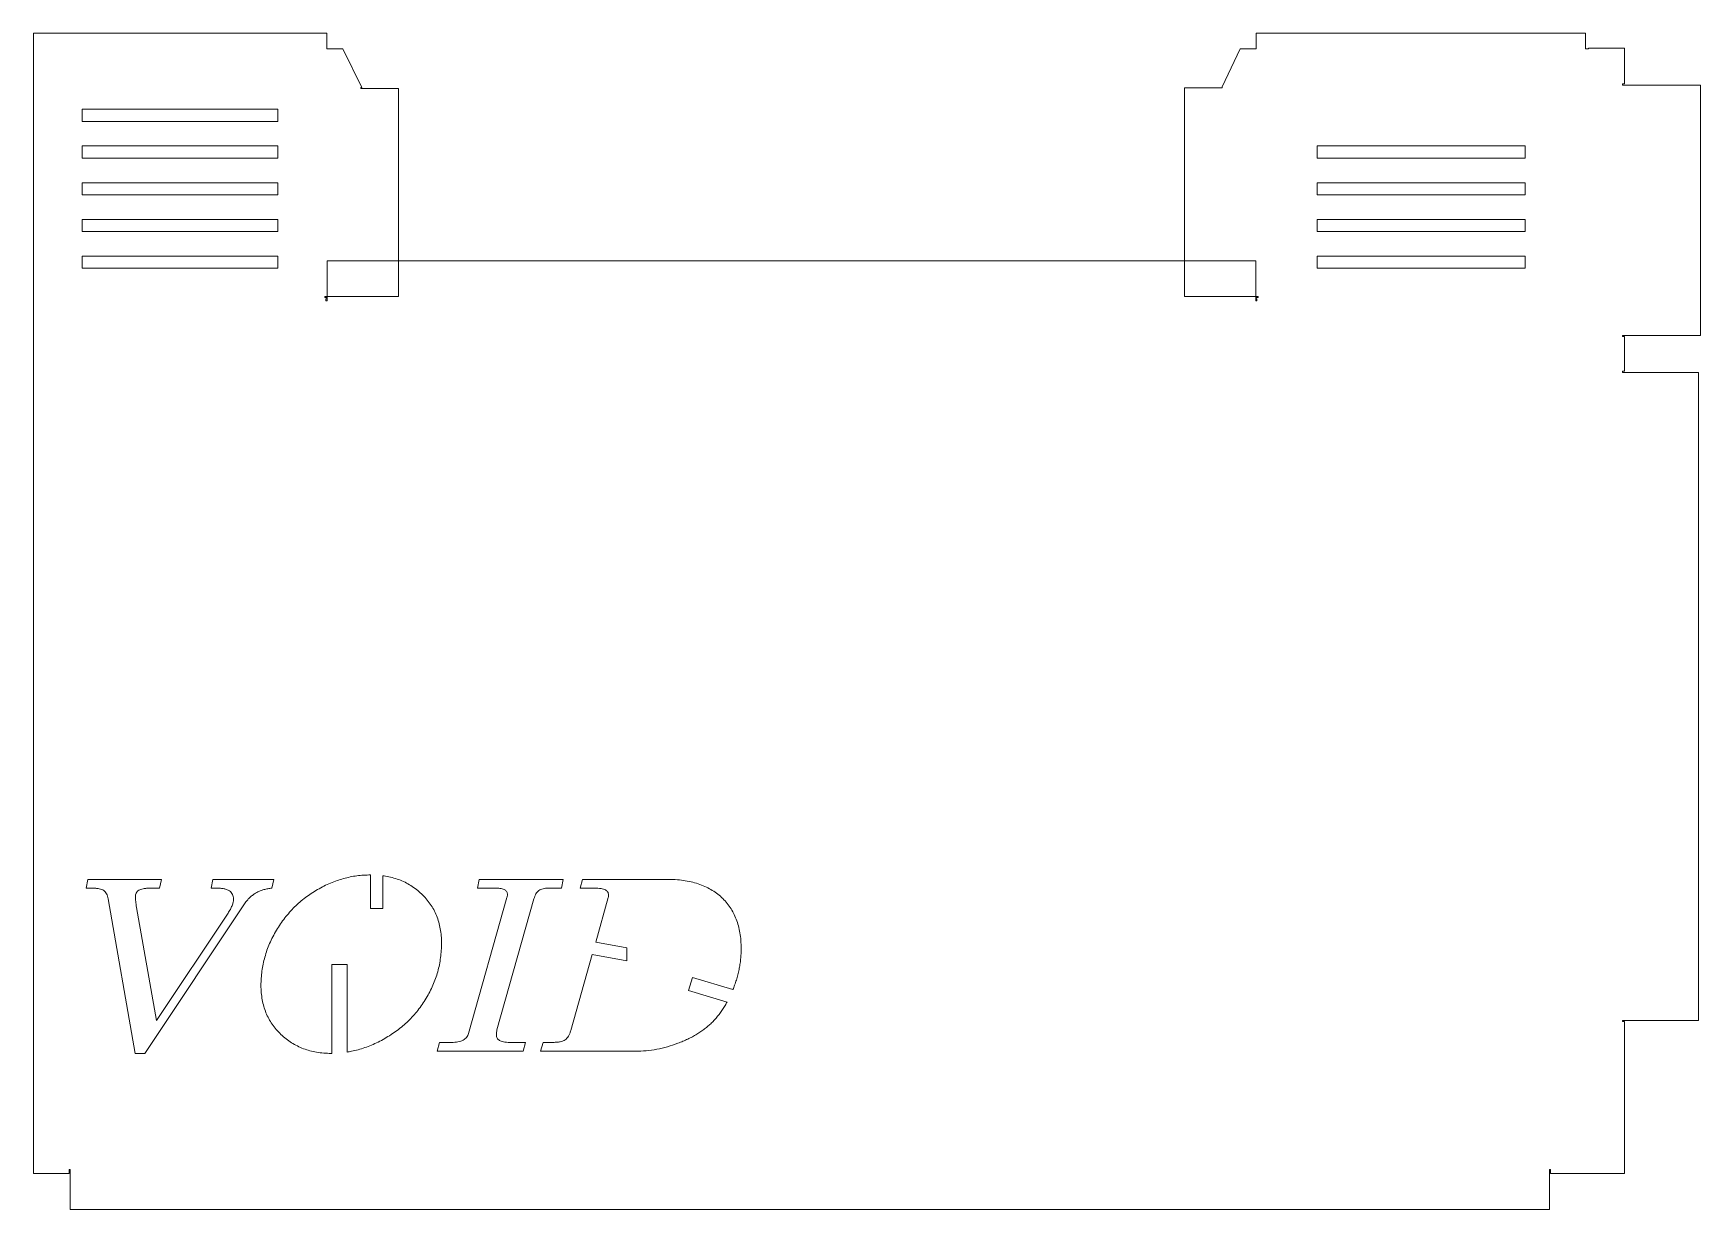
# Model space of a CAD drawing. Header units: millimetres. Extents: x -553 to 811, y -580 to 382.
import ezdxf

# ---------------------------------------------------------------- set-up
doc = ezdxf.new("R2010")
doc.units = ezdxf.units.MM

msp = doc.modelspace()

# ---------------------------------------------------------------- linework, layer by layer
at = {"color": 7, "linetype": 'Continuous', "lineweight": 15}
for p, q in [((-552.9, 381.9), (-552.9, -550.2)), ((-312.9, 381.9), (-552.9, 381.9)), ((-312.9, 369.1), (-312.9, 381.9)), ((447.1, 381.9), (447.1, 369.1)), ((716.4, 381.9), (447.1, 381.9)), ((716.4, 369.1), (716.4, 381.9)), ((-299.9, 369.1), (-312.9, 369.1)), ((-284.3, 337.7), (-299.9, 369.1)), ((434.1, 369.1), (419.4, 338.2)), ((447.1, 369.1), (434.1, 369.1)), ((716.4, 369.1), (718.9, 369.1)), ((718.9, 369.1), (718.9, 369.8)), ((748.3, 369.8), (718.9, 369.8)), ((748.3, 340.5), (748.3, 369.8)), ((-284.3, 337.7), (-285.2, 337.7)), ((-285.2, 337.7), (-285.2, 336.8)), ((-285.2, 336.8), (-254.3, 336.8)), ((-254.3, 336.8), (-254.3, 166.8)), ((388.5, 166.8), (388.5, 337.3)), ((388.5, 337.3), (419.4, 337.3)), ((419.4, 337.3), (419.4, 338.2)), ((748.3, 340.5), (746.7, 340.5)), ((746.7, 340.5), (746.7, 339.6)), ((746.7, 339.6), (810.6, 339.6)), ((810.6, 339.6), (810.6, 134.9)), ((-512.9, 319.8), (-512.9, 309.8)), ((-352.9, 319.8), (-512.9, 319.8)), ((-352.9, 309.8), (-352.9, 319.8)), ((-512.9, 309.8), (-352.9, 309.8)), ((-512.9, 289.8), (-512.9, 279.8)), ((-352.9, 289.8), (-512.9, 289.8)), ((-352.9, 279.8), (-352.9, 289.8)), ((497.1, 289.8), (497.1, 279.8)), ((667.1, 289.8), (497.1, 289.8)), ((667.1, 279.8), (667.1, 289.8)), ((-512.9, 279.8), (-352.9, 279.8)), ((497.1, 279.8), (667.1, 279.8)), ((-512.9, 259.8), (-512.9, 249.8)), ((-352.9, 259.8), (-512.9, 259.8)), ((-352.9, 249.8), (-352.9, 259.8)), ((497.1, 259.8), (497.1, 249.8)), ((667.1, 259.8), (497.1, 259.8)), ((667.1, 249.8), (667.1, 259.8)), ((-512.9, 249.8), (-352.9, 249.8)), ((497.1, 249.8), (667.1, 249.8)), ((-512.9, 229.8), (-512.9, 219.8)), ((-352.9, 229.8), (-512.9, 229.8)), ((-512.9, 219.8), (-352.9, 219.8)), ((-352.9, 219.8), (-352.9, 229.8)), ((497.1, 229.8), (497.1, 219.8)), ((667.1, 229.8), (497.1, 229.8)), ((497.1, 219.8), (667.1, 219.8)), ((667.1, 219.8), (667.1, 229.8)), ((-512.9, 199.8), (-512.9, 189.8)), ((-352.9, 199.8), (-512.9, 199.8)), ((-352.9, 189.8), (-352.9, 199.8)), ((-312.7, 195.9), (-312.7, 163.2)), ((446.9, 195.9), (-312.7, 195.9)), ((446.9, 163.2), (446.9, 195.9)), ((497.1, 199.8), (497.1, 189.8)), ((667.1, 199.8), (497.1, 199.8)), ((667.1, 189.8), (667.1, 199.8)), ((-512.9, 189.8), (-352.9, 189.8)), ((497.1, 189.8), (667.1, 189.8)), ((-254.3, 166.8), (-314.5, 166.8)), ((-314.5, 166.8), (-314.5, 165.9)), ((-314.5, 165.9), (-312.9, 165.9)), ((-312.9, 164.8), (-313.6, 164.8)), ((-313.6, 164.8), (-313.6, 163.2)), ((-312.9, 164.8), (-312.9, 165.9)), ((448.7, 166.8), (388.5, 166.8)), ((447.1, 165.9), (447.1, 164.8)), ((447.1, 165.9), (448.7, 165.9)), ((447.8, 164.8), (447.1, 164.8)), ((447.8, 163.2), (447.8, 164.8)), ((448.7, 165.9), (448.7, 166.8)), ((-313.6, 163.2), (-312.7, 163.2)), ((446.9, 163.2), (447.8, 163.2)), ((810.6, 134.9), (746.7, 134.9)), ((746.7, 134.9), (746.7, 134.1)), ((746.7, 134.1), (748.3, 134.1)), ((748.3, 105.6), (748.3, 134.1)), ((748.3, 105.6), (746.7, 105.6)), ((746.7, 105.6), (746.7, 104.7)), ((746.7, 104.7), (808.9, 104.7)), ((808.9, 104.7), (808.9, -425)), ((-509.6, -316.9), (-508.3, -309.7)), ((-508.3, -309.7), (-448.2, -309.7)), ((-448.2, -309.7), (-449.8, -316.9)), ((-407.5, -316.9), (-406, -309.7)), ((-406, -309.7), (-356.3, -309.7)), ((-356.3, -309.7), (-357.9, -316.9)), ((-277.3, -306.1), (-277.3, -333.6)), ((-267, -333.6), (-267, -306.7)), ((-189.8, -316.9), (-188.2, -309.7)), ((-188.2, -309.7), (-119.6, -309.7)), ((-119.6, -309.7), (-121.1, -316.9)), ((-105.7, -316.9), (-103.8, -309.7)), ((-103.8, -309.7), (-34.9, -309.7)), ((-505, -316.9), (-509.6, -316.9)), ((-469.5, -452), (-491.6, -325.6)), ((-449.8, -316.9), (-457, -316.9)), ((-403.2, -316.9), (-407.5, -316.9)), ((-196.9, -435.7), (-165.6, -324.6)), ((-174.7, -316.9), (-189.8, -316.9)), ((-143.5, -325.6), (-173.8, -432.8)), ((-121.1, -316.9), (-131.5, -316.9)), ((-94.4, -316.9), (-105.7, -316.9)), ((-93, -361.1), (-82.7, -324.5)), ((-468.5, -332.6), (-452.3, -425)), ((-379, -328.1), (-461.8, -452)), ((-452.3, -425), (-393.7, -337.4)), ((-277.3, -333.6), (-267, -333.6)), ((-67.5, -365.8), (-93, -361.1)), ((-67.5, -376.4), (-67.5, -365.8)), ((-308.7, -379.2), (-308.7, -452)), ((-296.3, -379.2), (-308.7, -379.2)), ((-296.3, -450.9), (-296.3, -379.2)), ((-113.4, -433.3), (-95.9, -371.2)), ((-95.9, -371.2), (-67.5, -376.4)), ((-13.8, -389.9), (-17, -400.6)), ((19.2, -399.8), (-13.8, -389.9)), ((-17, -400.6), (14.4, -410)), ((808.9, -425), (746.7, -425)), ((746.7, -425), (746.7, -425.8)), ((746.7, -425.8), (748.3, -425.8)), ((748.3, -550.2), (748.3, -425.8)), ((-222.7, -450.2), (-220.8, -443)), ((-220.8, -443), (-211, -443)), ((-163.2, -443), (-150.5, -443)), ((-150.5, -443), (-152.2, -450.2)), ((-138.1, -450.2), (-136, -443)), ((-136, -443), (-127.9, -443)), ((-461.8, -452), (-469.5, -452)), ((-152.2, -450.2), (-222.7, -450.2)), ((-60.4, -450.2), (-138.1, -450.2)), ((-552.9, -550.2), (-523.6, -550.2)), ((-522.7, -546.8), (-523.6, -546.8)), ((-523.6, -546.8), (-523.6, -550.2)), ((-522.7, -546.8), (-522.7, -579.7)), ((687.8, -546.8), (686.9, -546.8)), ((686.9, -579.7), (686.9, -546.8)), ((687.8, -550.2), (687.8, -546.8)), ((687.8, -550.2), (748.3, -550.2)), ((-522.7, -579.7), (686.9, -579.7))]:
    msp.add_line(p, q, dxfattribs=at)
for points, knots in [([(-366.8, -396.4), (-366.7, -394.4), (-366.6, -390.5), (-366, -384.6), (-365.1, -378.9), (-363.6, -373.2), (-361.9, -367.6), (-359.7, -362), (-357.1, -356.6), (-354.1, -351.2), (-350.8, -346.1), (-347.3, -341.2), (-343.4, -336.6), (-339.3, -332.2), (-335, -328.2), (-330.4, -324.5), (-325.6, -321.1), (-320.5, -318), (-315.3, -315.2), (-310, -312.7), (-304.6, -310.7), (-299.2, -309), (-293.8, -307.7), (-288.3, -306.7), (-282.8, -306.2), (-279.1, -306.1), (-277.3, -306.1)], [0, 0, 0, 0, 0.0420297, 0.0836485, 0.1252481, 0.1666794, 0.2084326, 0.250815, 0.293497, 0.337192, 0.3809159, 0.4238885, 0.4665057, 0.5086708, 0.5504255, 0.5923808, 0.6345621, 0.6770336, 0.7191811, 0.7606183, 0.8012614, 0.8414988, 0.8811861, 0.9207804, 0.9603693, 0.9987749, 0.9987749, 0.9987749, 0.9987749]), ([(-267, -306.7), (-266.3, -306.8), (-263.8, -307.2), (-259.4, -308.2), (-254, -309.8), (-248.9, -312), (-244.1, -314.7), (-239.6, -317.9), (-235.4, -321.5), (-231.6, -325.5), (-228.2, -329.8), (-225.3, -334.4), (-223, -339.3), (-221.3, -344.6), (-220, -350.1), (-219.2, -355.9), (-219.1, -359.8), (-219, -361.9)], [0.1124437, 0.1124437, 0.1124437, 0.1124437, 0.1343755, 0.1980571, 0.260379, 0.3214467, 0.381918, 0.4429706, 0.5045574, 0.5659897, 0.6263279, 0.6858568, 0.7457355, 0.8062781, 0.8686466, 0.9330131, 1, 1, 1, 1]), ([(-34.9, -309.7), (-32.6, -309.7), (-28, -309.8), (-21.4, -310.5), (-15.1, -311.6), (-9.3, -313.3), (-3.8, -315.4), (1.2, -317.9), (5.8, -320.9), (10, -324.4), (13.8, -328.3), (17, -332.6), (19.8, -337.3), (22, -342.3), (23.8, -347.8), (25.1, -353.5), (25.8, -359.7), (25.9, -363.9), (25.9, -366.1)], [0, 0, 0, 0, 0.07465, 0.145181, 0.212264, 0.276421, 0.337832, 0.39736, 0.455552, 0.513406, 0.570606, 0.62749, 0.684509, 0.74263, 0.802845, 0.865484, 0.931006, 1, 1, 1, 1]), ([(-491.6, -325.6), (-491.8, -324.8), (-492.1, -323.4), (-492.9, -321.5), (-494, -320), (-495.3, -318.7), (-497.1, -317.9), (-499.3, -317.3), (-502, -316.9), (-503.9, -316.9), (-505, -316.9)], [0, 0, 0, 0, 0.128227, 0.241369, 0.344287, 0.442715, 0.548579, 0.674958, 0.824714, 1, 1, 1, 1]), ([(-457, -316.9), (-458.1, -316.9), (-460.1, -316.9), (-462.8, -317.3), (-465, -317.8), (-466.7, -318.5), (-467.9, -319.6), (-468.8, -320.9), (-469.3, -322.4), (-469.4, -323.6), (-469.4, -324.1)], [0, 0, 0, 0, 0.19759, 0.363718, 0.499903, 0.610495, 0.705482, 0.796927, 0.89304, 1, 1, 1, 1]), ([(-469.4, -324.1), (-469.4, -324.7), (-469.4, -325.9), (-469.2, -327.9), (-468.9, -330.2), (-468.6, -331.8), (-468.5, -332.6)], [0, 0, 0, 0, 0.201346, 0.43312, 0.699522, 1, 1, 1, 1]), ([(-389.2, -325.8), (-389.3, -325.1), (-389.3, -323.8), (-390, -322), (-391, -320.4), (-392.6, -319), (-394.6, -318.1), (-397, -317.3), (-400, -316.9), (-402.1, -316.9), (-403.2, -316.9)], [0, 0, 0, 0, 0.109688, 0.210911, 0.310058, 0.412915, 0.527305, 0.661686, 0.81737, 1, 1, 1, 1]), ([(-393.7, -337.4), (-393.1, -336.3), (-391.8, -334.4), (-390.4, -331.4), (-389.4, -328.5), (-389.3, -326.7), (-389.2, -325.8)], [0, 0, 0, 0, 0.299299, 0.561514, 0.792955, 1, 1, 1, 1]), ([(-357.9, -316.9), (-359, -317), (-361.2, -317.3), (-364.4, -318), (-367.3, -319), (-370.1, -320.3), (-372.6, -321.8), (-375, -323.7), (-377.2, -325.7), (-378.4, -327.3), (-379, -328.1)], [0, 0, 0, 0, 0.137346, 0.267603, 0.394427, 0.516602, 0.636522, 0.756273, 0.876677, 1, 1, 1, 1]), ([(-165.2, -322.2), (-165.2, -321.8), (-165.3, -321), (-165.7, -319.9), (-166.4, -319), (-167.4, -318.2), (-168.7, -317.6), (-170.4, -317.2), (-172.4, -316.9), (-173.9, -316.9), (-174.7, -316.9)], [0, 0, 0, 0, 0.099302, 0.190049, 0.28365, 0.383243, 0.498144, 0.636159, 0.802605, 1, 1, 1, 1]), ([(-165.6, -324.6), (-165.5, -324.2), (-165.3, -323.4), (-165.2, -322.6), (-165.2, -322.2)], [0, 0, 0, 0, 0.5186378, 1, 1, 1, 1]), ([(-131.5, -316.9), (-132.3, -316.9), (-133.9, -316.9), (-136, -317.3), (-137.9, -317.9), (-139.5, -318.8), (-140.8, -320), (-141.9, -321.6), (-142.9, -323.4), (-143.3, -324.8), (-143.5, -325.6)], [0, 0, 0, 0, 0.150169, 0.283417, 0.403374, 0.510736, 0.616984, 0.730445, 0.857678, 1, 1, 1, 1]), ([(-82.5, -322.3), (-82.6, -321.9), (-82.6, -321.1), (-83.1, -320), (-83.9, -319.1), (-85.1, -318.2), (-86.7, -317.6), (-88.8, -317.2), (-91.4, -316.9), (-93.4, -316.9), (-94.4, -316.9)], [0, 0, 0, 0, 0.083829, 0.163439, 0.247001, 0.3397, 0.453028, 0.59921, 0.779811, 1, 1, 1, 1]), ([(-82.7, -324.5), (-82.7, -324.2), (-82.6, -323.4), (-82.5, -322.7), (-82.5, -322.3)], [0, 0, 0, 0, 0.495324, 1, 1, 1, 1]), ([(-219, -361.9), (-219.1, -363.8), (-219.2, -367.8), (-219.8, -373.7), (-220.8, -379.5), (-222.1, -385.2), (-223.9, -390.7), (-226.1, -396.2), (-228.6, -401.6), (-231.6, -406.9), (-234.8, -412), (-238.4, -416.8), (-242.2, -421.3), (-246.3, -425.6), (-250.7, -429.6), (-255.4, -433.3), (-260.4, -436.7), (-265.5, -439.9), (-270.9, -442.7), (-276.3, -445.2), (-281.7, -447.3), (-287.2, -449), (-292, -450.2), (-295.1, -450.7), (-296.3, -450.9)], [0, 0, 0, 0, 0.0422923, 0.0839749, 0.1254399, 0.1668369, 0.208265, 0.2498807, 0.291979, 0.3349131, 0.3777769, 0.420246, 0.4622667, 0.5041453, 0.5462053, 0.5883356, 0.6310335, 0.674256, 0.7173348, 0.7592646, 0.8004772, 0.8409653, 0.8809585, 0.9069681, 0.9069681, 0.9069681, 0.9069681]), ([(25.9, -366.1), (25.9, -367.6), (25.9, -370.5), (25.6, -374.9), (25, -379.2), (24.3, -383.5), (23.3, -387.8), (22.1, -392), (20.7, -396), (19.7, -398.6), (19.2, -399.8)], [0, 0, 0, 0, 0.0325339, 0.0651379, 0.0975137, 0.1296633, 0.1621818, 0.1946568, 0.227423, 0.2561032, 0.2561032, 0.2561032, 0.2561032]), ([(-309.4, -452), (-311.4, -451.9), (-315.4, -451.8), (-321.2, -451.1), (-326.7, -449.9), (-332, -448.2), (-337, -446), (-341.8, -443.3), (-346.3, -440.2), (-350.5, -436.5), (-354.3, -432.5), (-357.7, -428.2), (-360.4, -423.6), (-362.8, -418.7), (-364.5, -413.5), (-365.8, -408.1), (-366.6, -402.3), (-366.7, -398.4), (-366.8, -396.4)], [0, 0, 0, 0, 0.067648, 0.132571, 0.195653, 0.257489, 0.318457, 0.379131, 0.440271, 0.502466, 0.564505, 0.625246, 0.685199, 0.745385, 0.806228, 0.868601, 0.93298, 1, 1, 1, 1]), ([(14.4, -410), (14, -410.6), (13, -412.4), (11.3, -415.3), (9.1, -418.6), (6.7, -421.6), (4.3, -424.5), (1.8, -427.1), (-1, -429.6), (-3.9, -432), (-7, -434.2), (-10.4, -436.4), (-13.9, -438.4), (-17.7, -440.3), (-21.7, -442.1), (-27.2, -444.3), (-34.3, -446.6), (-43, -448.7), (-51.7, -450), (-57.5, -450.1), (-60.4, -450.2)], [0.3398494, 0.3398494, 0.3398494, 0.3398494, 0.3559137, 0.3856617, 0.4147492, 0.4431464, 0.4708023, 0.4979339, 0.5250846, 0.5527939, 0.5813194, 0.6107567, 0.6410118, 0.6723397, 0.7045365, 0.7380243, 0.80514, 0.8706777, 0.9355129, 1, 1, 1, 1]), ([(-211, -443), (-210, -443), (-208.3, -442.9), (-205.7, -442.6), (-203.5, -442), (-201.5, -441.2), (-199.9, -440.2), (-198.6, -438.9), (-197.5, -437.4), (-197.1, -436.2), (-196.9, -435.7)], [0, 0, 0, 0, 0.166413, 0.314265, 0.448844, 0.569916, 0.681796, 0.786596, 0.892079, 1, 1, 1, 1]), ([(-173.8, -432.8), (-173.9, -433.4), (-174.1, -434.7), (-174.1, -436.1), (-174.2, -436.8)], [0, 0, 0, 0, 0.447116, 1, 1, 1, 1]), ([(-127.9, -443), (-126.8, -442.9), (-124.8, -442.9), (-122.1, -442.5), (-119.8, -441.9), (-118, -440.9), (-116.4, -439.6), (-115.2, -437.8), (-114.1, -435.7), (-113.6, -434.1), (-113.4, -433.3)], [0, 0, 0, 0, 0.164933, 0.307839, 0.427817, 0.53152, 0.630696, 0.740368, 0.861667, 1, 1, 1, 1]), ([(-174.2, -436.8), (-174.1, -437.3), (-174.1, -438.2), (-173.6, -439.5), (-172.8, -440.6), (-171.7, -441.5), (-170.2, -442.2), (-168.3, -442.6), (-165.9, -443), (-164.1, -443), (-163.2, -443)], [0, 0, 0, 0, 0.099275, 0.191772, 0.283868, 0.379232, 0.490589, 0.629067, 0.798397, 1, 1, 1, 1])]:
    msp.add_open_spline(points, degree=3, knots=knots, dxfattribs=at)
msp.add_open_spline([(-308.7, -452), (-308.9, -452), (-309.2, -452), (-309.4, -452)], degree=3, dxfattribs=at)

doc.saveas('drawing.dxf')
